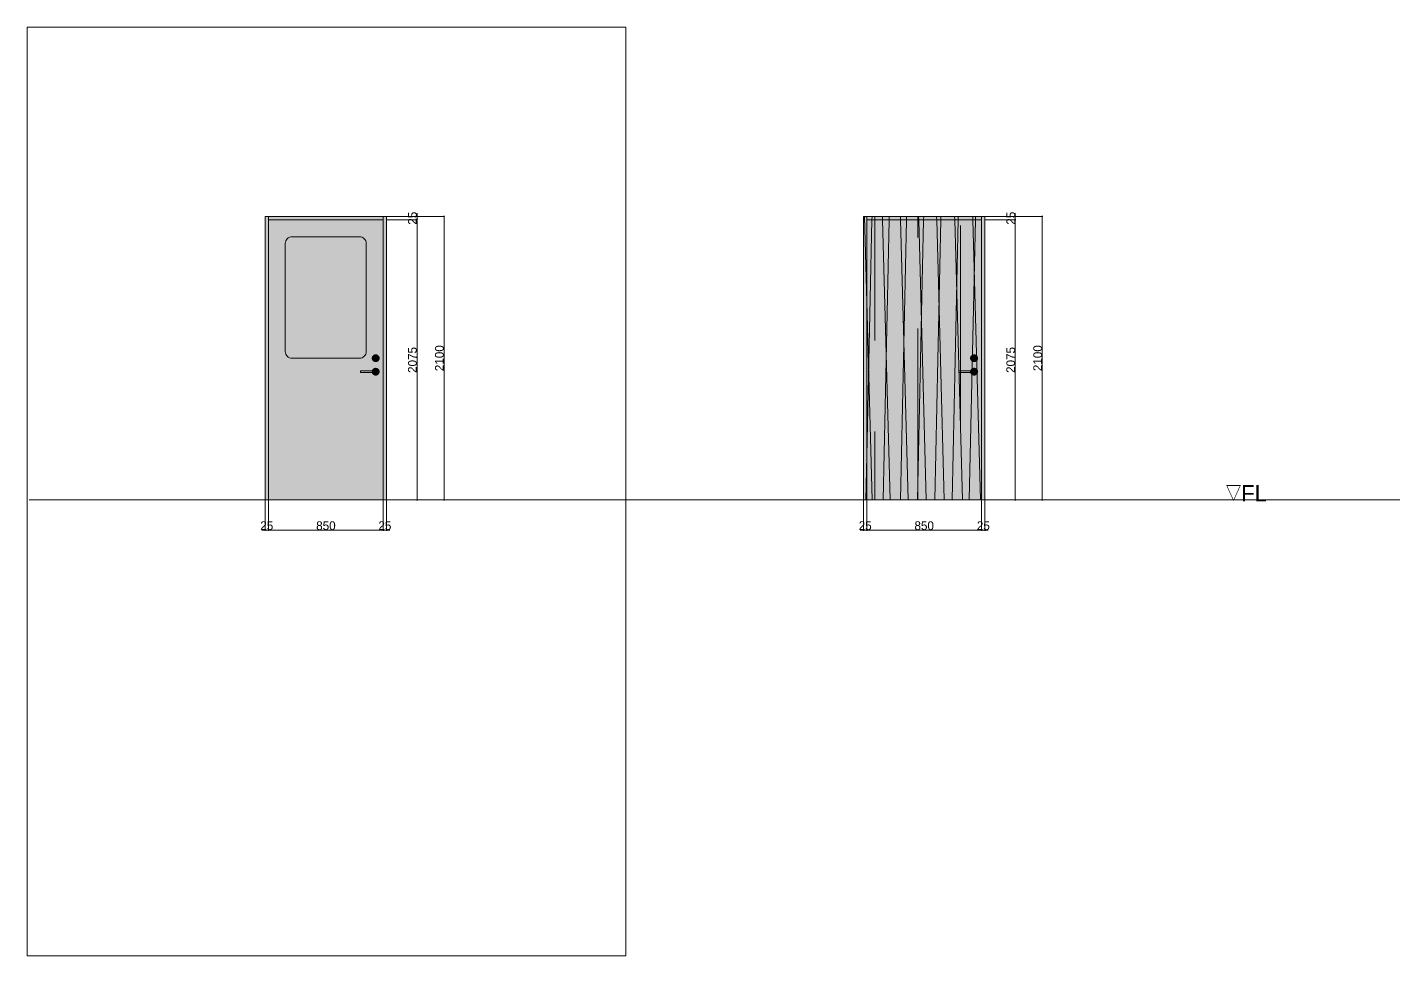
# Model space of a CAD drawing. Header units: millimetres. Extents: x -376000 to 292178, y -193032 to 188048.
# Drawn here: x -256105 to -245983, y 84354 to 91231 of the extents above; entities that cross this region are included whole.
import ezdxf

# ---------------------------------------------------------------- set-up
doc = ezdxf.new("R2010")
doc.units = ezdxf.units.MM
doc.header["$PDMODE"] = 1
doc.header["$PDSIZE"] = -2
doc.layers.add('04_0.10', color=7, linetype='Continuous', lineweight=9, true_color=0x0099ff)
for name, color, linetype, lineweight in [('07_文字・記号', 7, 'Continuous', 9), ('_平面図（新設） (2D)', 7, 'Continuous', 5), ('一般', 7, 'Continuous', 5), ('寸法', 7, 'Continuous', 5)]:
    doc.layers.add(name, color=color, linetype=linetype, lineweight=lineweight)
doc.styles.add('Hiragino Kaku Gothic Pro W3', font='', dxfattribs={"bigfont": 'Hiragino Kaku Gothic Pro W3'})
doc.styles.add('Hiragino Sans W3', font='', dxfattribs={"bigfont": 'Hiragino Sans W3'})
doc.styles.get('Hiragino Kaku Gothic Pro W3').set_extended_font_data('Hiragino Kaku Gothic Pro W3')
doc.styles.get('Hiragino Sans W3').set_extended_font_data('Hiragino Sans W3')
doc.dimstyles.new('建具表寸法', dxfattribs={"dimtxt": 161.781684, "dimasz": 0.199988, "dimexe": 0, "dimexo": 0.3, "dimgap": 0.005, "dimtad": 1, "dimdsep": 46, "dimtxsty": 'Hiragino Sans W3', "dimblk": 'DOT', "dimblk1": 'DOT', "dimblk2": 'DOT', "dimcen": 0, "dimazin": 0, "dimtfac": 1, "dimtix": 1, "dimtmove": 0, "dimatfit": 0, "dimldrblk": 'VW_FILLEDARROW', "dimfxl": 1, "dimfrac": 2, "dimtolj": 1, "dimarcsym": 0})
pattern_1 = [(91.554305, (0, 0), (129.37061, 153.983275), []), (90, (680.5, 445.5), (317.5, 762), [1481.6667, -673.5948]), (88.757476, (346.78, 21.5), (124.20722, -159.51736), [])]

# ---------------------------------------------------------------- blocks, each defined once
blk = doc.blocks.new('グループ-576')
at = {"layer": '04_0.10', "linetype": 'Continuous', "lineweight": 0, "true_color": 0xf8f8ef}
blk.add_hatch(color=7, dxfattribs=at).paths.add_polyline_path([(-432, 975), (418, 975), (418, -1100), (-432, -1100)])
at = {"layer": '04_0.10', "linetype": 'Continuous', "lineweight": 0, "true_color": 0xd9e6cf}
h = blk.add_hatch(color=254, dxfattribs=at)
edge = h.paths.add_edge_path()
edge.add_arc((243, 0), 50, 270, 360, ccw=False)
edge.add_line((243, -50), (-257, -50))
edge.add_arc((-257, 0), 50, 180, 270, ccw=False)
edge.add_line((-307, 0), (-307, 800))
edge.add_arc((-257, 800), 50, 90, 180, ccw=False)
edge.add_line((-257, 850), (243, 850))
edge.add_arc((243, 800), 50, 0, 90, ccw=False)
edge.add_line((293, 800), (293, 0))
at = {"layer": '04_0.10', "linetype": 'Continuous', "lineweight": 0}
for points in [[(-389, -28), (-388, -28), (-386, -27), (-385, -26), (-383, -26), (-382, -25), (-380, -25), (-378, -25), (-377, -25), (-375, -25), (-373, -25), (-372, -25), (-370, -26), (-369, -26), (-367, -27), (-366, -28), (-364, -28), (-363, -29), (-361, -30), (-360, -31), (-359, -32), (-358, -33), (-357, -35), (-356, -36), (-355, -38), (-354, -39), (-353, -40), (-353, -42), (-352, -44), (-352, -45), (-352, -47), (-352, -48), (-351, -50), (-352, -52), (-352, -53), (-352, -55), (-352, -56), (-353, -58), (-353, -60), (-354, -61), (-355, -63), (-356, -64), (-357, -65), (-358, -67), (-359, -68), (-360, -69), (-361, -70), (-363, -71), (-364, -72), (-366, -72), (-367, -73), (-369, -74), (-370, -74), (-372, -75), (-373, -75), (-375, -75), (-377, -75), (-378, -75), (-380, -75), (-382, -75), (-383, -74), (-385, -74), (-386, -73), (-388, -72), (-389, -72), (-391, -71), (-392, -70), (-393, -69), (-395, -68), (-396, -67), (-397, -65), (-398, -64), (-399, -63), (-399, -61), (-400, -60), (-401, -58), (-401, -56), (-402, -55), (-402, -53), (-402, -52), (-402, -50), (-402, -48), (-402, -47), (-402, -45), (-401, -44), (-401, -42), (-400, -40), (-399, -39), (-399, -38), (-398, -36), (-397, -35), (-396, -33), (-395, -32), (-393, -31), (-392, -30), (-391, -29)], [(-389, -128), (-388, -128), (-386, -127), (-385, -126), (-383, -126), (-382, -125), (-380, -125), (-378, -125), (-377, -125), (-375, -125), (-373, -125), (-372, -125), (-370, -126), (-369, -126), (-367, -127), (-366, -128), (-364, -128), (-363, -129), (-361, -130), (-360, -131), (-359, -132), (-358, -133), (-357, -135), (-356, -136), (-355, -137), (-354, -139), (-353, -140), (-353, -142), (-352, -144), (-352, -145), (-352, -147), (-352, -148), (-351, -150), (-352, -152), (-352, -153), (-352, -155), (-352, -156), (-353, -158), (-353, -160), (-354, -161), (-355, -162), (-356, -164), (-357, -165), (-358, -167), (-359, -168), (-360, -169), (-361, -170), (-363, -171), (-364, -172), (-366, -172), (-367, -173), (-369, -174), (-370, -174), (-372, -175), (-373, -175), (-375, -175), (-377, -175), (-378, -175), (-380, -175), (-382, -175), (-383, -174), (-385, -174), (-386, -173), (-388, -172), (-389, -172), (-391, -171), (-392, -170), (-393, -169), (-395, -168), (-396, -167), (-397, -165), (-398, -164), (-399, -162), (-399, -161), (-400, -160), (-401, -158), (-401, -156), (-402, -155), (-402, -153), (-402, -152), (-402, -150), (-402, -148), (-402, -147), (-402, -145), (-401, -144), (-401, -142), (-400, -140), (-399, -139), (-399, -137), (-398, -136), (-397, -135), (-396, -133), (-395, -132), (-393, -131), (-392, -130), (-391, -129)]]:
    blk.add_hatch(color=254, dxfattribs=at).paths.add_polyline_path(points)
h = blk.add_hatch(color=254, dxfattribs=at)
edge = h.paths.add_edge_path()
edge.add_arc((-384, -150), 7, 89.322, 270.678, ccw=False)
edge.add_line((-384, -143), (-264, -143))
edge.add_line((-264, -143), (-264, -157))
edge.add_line((-264, -157), (-384, -157))
at = {"layer": '04_0.10', "color": 7, "linetype": 'Continuous', "lineweight": 5, "flags": 128}
blk.add_lwpolyline([(-432, 975), (418, 975), (418, -1100), (-432, -1100)], close=True, dxfattribs=at)
at = {"layer": '04_0.10', "color": 251, "flags": 128}
for points in [[(-432, 975), (418, 975), (418, -1100), (-432, -1100)], [(-379, -38), (-374, -38), (-374, -63), (-379, -63)]]:
    blk.add_lwpolyline(points, close=True, dxfattribs=at)
for points in [[(293, 0, -0.414214), (243, -50), (-257, -50, -0.414214), (-307, 0), (-307, 800, -0.414214), (-257, 850), (243, 850, -0.414214), (293, 800)], [(-384, -157, -1.011905), (-384, -143), (-264, -143), (-264, -157)]]:
    blk.add_lwpolyline(points, format="xyb", close=True, dxfattribs=at)
at = {"layer": '04_0.10', "color": 251}
for points in [[(-389, -28), (-384, -25), (-370, -25), (-358, -32), (-351, -43), (-351, -57), (-358, -68), (-370, -75), (-384, -75), (-395, -68), (-402, -57), (-402, -43), (-395, -32), (-389, -28)], [(-389, -128), (-384, -125), (-370, -125), (-358, -132), (-351, -143), (-351, -157), (-358, -168), (-370, -175), (-384, -175), (-395, -168), (-402, -157), (-402, -143), (-395, -132), (-389, -128)]]:
    blk.add_open_spline(points, degree=2, dxfattribs=at)
blk = doc.blocks.new('グループ-577')
at = {"layer": '04_0.10', "color": 251}
blk.add_blockref('グループ-576', (0, 0), dxfattribs=at)
blk = doc.blocks.new('WD_900×2150_Wood')
at = {"layer": '04_0.10', "linetype": 'Continuous', "lineweight": 0, "true_color": 0xf8f8ef, "transparency": 33554687}
for points in [[(-457, 1000), (-432, 1000), (-432, -1100), (-457, -1100)], [(-432, 1000), (418, 1000), (418, 975), (-432, 975)], [(418, 1000), (443, 1000), (443, -1100), (418, -1100)]]:
    blk.add_hatch(color=7, dxfattribs=at).paths.add_polyline_path(points)
at = {"layer": '04_0.10', "color": 7, "linetype": 'Continuous', "lineweight": 5, "transparency": 33554687, "flags": 128}
for points in [[(-457, 1000), (-432, 1000), (-432, -1100), (-457, -1100)], [(-432, 1000), (418, 1000), (418, 975), (-432, 975)], [(418, 1000), (443, 1000), (443, -1100), (418, -1100)]]:
    blk.add_lwpolyline(points, close=True, dxfattribs=at)
at = {"layer": '04_0.10', "color": 7}
blk.add_blockref('グループ-577', (0, 0), dxfattribs=at)
blk = doc.blocks.new('_Dot')
at = {"color": 0, "linetype": 'ByBlock', "lineweight": -2}
blk.add_line((-0.5, 0), (-1, 0), dxfattribs=at)
at = {"color": 0, "linetype": 'ByBlock', "const_width": 0.5}
blk.add_lwpolyline([(-0.25, 0, 1), (0.25, 0, 1)], format="xyb", close=True, dxfattribs=at)
blk = doc.blocks.new('*D1147')
at = {"layer": 'Defpoints', "color": 0}
for p in [(-253443, 89830), (-253443, 89805), (-253218, 89830)]:
    blk.add_point(p, dxfattribs=at)
at = {"layer": '一般', "color": 0, "lineweight": -2}
for p, q in [((-253443, 89830), (-253218, 89830)), ((-253443, 89805), (-253218, 89805)), ((-253218, 89842), (-253218, 89854)), ((-253218, 89805), (-253218, 89830)), ((-253218, 89793), (-253218, 89781))]:
    blk.add_line(p, q, dxfattribs=at)
at = {"layer": '一般', "color": 0, "lineweight": -2, "xscale": 11.999267578125, "yscale": 11.999267578125, "zscale": 11.999267578125}
for p, rotation in [((-253218, 89830), 270), ((-253218, 89805), 90)]:
    blk.add_blockref('_Dot', p, dxfattribs=dict(at, rotation=rotation))
at = {"layer": '一般', "color": 0, "insert": (-253252, 89817), "char_height": 64.7, "attachment_point": 5, "rotation": 90, "style": 'Hiragino Kaku Gothic Pro W3'}
blk.add_mtext('\\A1;25', dxfattribs=at)
blk = doc.blocks.new('VW_FILLEDARROW')
at = {"color": 0, "linetype": 'Continuous', "lineweight": 5, "transparency": 16777216, "flags": 128}
blk.add_lwpolyline([(-161.33, 43.23), (0, 0), (-161.33, -43.23)], close=True, dxfattribs=at)
blk = doc.blocks.new('*D1148')
at = {"layer": 'Defpoints', "color": 0}
for p in [(-253443, 89805), (-253218, 89805), (-253443, 87730)]:
    blk.add_point(p, dxfattribs=at)
at = {"layer": '一般', "color": 0, "lineweight": -2}
for p, q in [((-253443, 89805), (-253218, 89805)), ((-253218, 87742), (-253218, 89793)), ((-253443, 87730), (-253218, 87730))]:
    blk.add_line(p, q, dxfattribs=at)
at = {"layer": '一般', "color": 0, "lineweight": -2, "xscale": 11.999267578125, "yscale": 11.999267578125, "zscale": 11.999267578125}
for p, rotation in [((-253218, 89805), 90), ((-253218, 87730), 270)]:
    blk.add_blockref('_Dot', p, dxfattribs=dict(at, rotation=rotation))
at = {"layer": '一般', "color": 0, "insert": (-253252, 88767), "char_height": 64.7, "attachment_point": 5, "rotation": 90, "style": 'Hiragino Kaku Gothic Pro W3'}
blk.add_mtext('\\A1;2075', dxfattribs=at)
blk = doc.blocks.new('*D1149')
at = {"layer": 'Defpoints', "color": 0}
for p in [(-253218, 89830), (-253018, 89830), (-253218, 87730)]:
    blk.add_point(p, dxfattribs=at)
at = {"layer": '一般', "color": 0, "lineweight": -2}
for p, q in [((-253218, 89830), (-253018, 89830)), ((-253018, 87742), (-253018, 89818)), ((-253218, 87730), (-253018, 87730))]:
    blk.add_line(p, q, dxfattribs=at)
at = {"layer": '一般', "color": 0, "lineweight": -2, "xscale": 11.999267578125, "yscale": 11.999267578125, "zscale": 11.999267578125}
for p, rotation in [((-253018, 89830), 90), ((-253018, 87730), 270)]:
    blk.add_blockref('_Dot', p, dxfattribs=dict(at, rotation=rotation))
at = {"layer": '一般', "color": 0, "insert": (-253052, 88780), "char_height": 64.7, "attachment_point": 5, "rotation": 90, "style": 'Hiragino Kaku Gothic Pro W3'}
blk.add_mtext('\\A1;2100', dxfattribs=at)
blk = doc.blocks.new('*D1150')
at = {"layer": 'Defpoints', "color": 0}
for p in [(-253468, 87730), (-253443, 87730), (-253443, 87505)]:
    blk.add_point(p, dxfattribs=at)
at = {"layer": '一般', "color": 0, "lineweight": -2}
for p, q in [((-253468, 87730), (-253468, 87505)), ((-253443, 87730), (-253443, 87505)), ((-253480, 87505), (-253492, 87505)), ((-253468, 87505), (-253443, 87505)), ((-253431, 87505), (-253419, 87505))]:
    blk.add_line(p, q, dxfattribs=at)
at = {"layer": '一般', "color": 0, "lineweight": -2, "xscale": 11.999267578125, "yscale": 11.999267578125, "zscale": 11.999267578125}
blk.add_blockref('_Dot', (-253468, 87505), dxfattribs=at)
at = {"layer": '一般', "color": 0, "lineweight": -2, "xscale": 11.999267578125, "yscale": 11.999267578125, "zscale": 11.999267578125, "rotation": 180}
blk.add_blockref('_Dot', (-253443, 87505), dxfattribs=at)
at = {"layer": '一般', "color": 0, "insert": (-253456, 87539), "char_height": 64.7, "attachment_point": 5, "style": 'Hiragino Kaku Gothic Pro W3'}
blk.add_mtext('\\A1;25', dxfattribs=at)
blk = doc.blocks.new('*D1151')
at = {"layer": 'Defpoints', "color": 0}
for p in [(-254318, 87730), (-253468, 87730), (-253468, 87505)]:
    blk.add_point(p, dxfattribs=at)
at = {"layer": '一般', "color": 0, "lineweight": -2}
for p, q in [((-254318, 87730), (-254318, 87505)), ((-253468, 87730), (-253468, 87505)), ((-254306, 87505), (-253480, 87505))]:
    blk.add_line(p, q, dxfattribs=at)
at = {"layer": '一般', "color": 0, "lineweight": -2, "xscale": 11.999267578125, "yscale": 11.999267578125, "zscale": 11.999267578125, "rotation": 180}
blk.add_blockref('_Dot', (-254318, 87505), dxfattribs=at)
at = {"layer": '一般', "color": 0, "lineweight": -2, "xscale": 11.999267578125, "yscale": 11.999267578125, "zscale": 11.999267578125}
blk.add_blockref('_Dot', (-253468, 87505), dxfattribs=at)
at = {"layer": '一般', "color": 0, "insert": (-253893, 87539), "char_height": 64.7, "attachment_point": 5, "style": 'Hiragino Kaku Gothic Pro W3'}
blk.add_mtext('\\A1;850', dxfattribs=at)
blk = doc.blocks.new('*D1152')
at = {"layer": 'Defpoints', "color": 0}
for p in [(-254343, 87730), (-254318, 87730), (-254318, 87505)]:
    blk.add_point(p, dxfattribs=at)
at = {"layer": '一般', "color": 0, "lineweight": -2}
for p, q in [((-254343, 87730), (-254343, 87505)), ((-254318, 87730), (-254318, 87505)), ((-254355, 87505), (-254367, 87505)), ((-254343, 87505), (-254318, 87505)), ((-254306, 87505), (-254294, 87505))]:
    blk.add_line(p, q, dxfattribs=at)
at = {"layer": '一般', "color": 0, "lineweight": -2, "xscale": 11.999267578125, "yscale": 11.999267578125, "zscale": 11.999267578125}
blk.add_blockref('_Dot', (-254343, 87505), dxfattribs=at)
at = {"layer": '一般', "color": 0, "lineweight": -2, "xscale": 11.999267578125, "yscale": 11.999267578125, "zscale": 11.999267578125, "rotation": 180}
blk.add_blockref('_Dot', (-254318, 87505), dxfattribs=at)
at = {"layer": '一般', "color": 0, "insert": (-254331, 87539), "char_height": 64.7, "attachment_point": 5, "style": 'Hiragino Kaku Gothic Pro W3'}
blk.add_mtext('\\A1;25', dxfattribs=at)
blk = doc.blocks.new('*D1153')
at = {"layer": 'Defpoints', "color": 0}
for p in [(-249011, 89830), (-249011, 89805), (-248786, 89830)]:
    blk.add_point(p, dxfattribs=at)
at = {"layer": '一般', "color": 0, "lineweight": -2}
for p, q in [((-249010, 89830), (-248786, 89830)), ((-249010, 89805), (-248786, 89805)), ((-248786, 89842), (-248786, 89854)), ((-248786, 89805), (-248786, 89830)), ((-248786, 89793), (-248786, 89781))]:
    blk.add_line(p, q, dxfattribs=at)
at = {"layer": '一般', "color": 0, "lineweight": -2, "xscale": 11.999267578125, "yscale": 11.999267578125, "zscale": 11.999267578125}
for p, rotation in [((-248786, 89830), 270), ((-248786, 89805), 90)]:
    blk.add_blockref('_Dot', p, dxfattribs=dict(at, rotation=rotation))
at = {"layer": '一般', "color": 0, "insert": (-248819, 89817), "char_height": 64.7, "attachment_point": 5, "rotation": 90, "style": 'Hiragino Kaku Gothic Pro W3'}
blk.add_mtext('\\A1;25', dxfattribs=at)
blk = doc.blocks.new('*D1154')
at = {"layer": 'Defpoints', "color": 0}
for p in [(-249011, 89805), (-248786, 89805), (-249011, 87730)]:
    blk.add_point(p, dxfattribs=at)
at = {"layer": '一般', "color": 0, "lineweight": -2}
for p, q in [((-249010, 89805), (-248786, 89805)), ((-248786, 87742), (-248786, 89793)), ((-249010, 87730), (-248786, 87730))]:
    blk.add_line(p, q, dxfattribs=at)
at = {"layer": '一般', "color": 0, "lineweight": -2, "xscale": 11.999267578125, "yscale": 11.999267578125, "zscale": 11.999267578125}
for p, rotation in [((-248786, 89805), 90), ((-248786, 87730), 270)]:
    blk.add_blockref('_Dot', p, dxfattribs=dict(at, rotation=rotation))
at = {"layer": '一般', "color": 0, "insert": (-248820, 88767), "char_height": 64.7, "attachment_point": 5, "rotation": 90, "style": 'Hiragino Kaku Gothic Pro W3'}
blk.add_mtext('\\A1;2075', dxfattribs=at)
blk = doc.blocks.new('*D1155')
at = {"layer": 'Defpoints', "color": 0}
for p in [(-248786, 89830), (-248586, 89830), (-248786, 87730)]:
    blk.add_point(p, dxfattribs=at)
at = {"layer": '一般', "color": 0, "lineweight": -2}
for p, q in [((-248785, 89830), (-248586, 89830)), ((-248586, 87742), (-248586, 89818)), ((-248785, 87730), (-248586, 87730))]:
    blk.add_line(p, q, dxfattribs=at)
at = {"layer": '一般', "color": 0, "lineweight": -2, "xscale": 11.999267578125, "yscale": 11.999267578125, "zscale": 11.999267578125}
for p, rotation in [((-248586, 89830), 90), ((-248586, 87730), 270)]:
    blk.add_blockref('_Dot', p, dxfattribs=dict(at, rotation=rotation))
at = {"layer": '一般', "color": 0, "insert": (-248620, 88780), "char_height": 64.7, "attachment_point": 5, "rotation": 90, "style": 'Hiragino Kaku Gothic Pro W3'}
blk.add_mtext('\\A1;2100', dxfattribs=at)
blk = doc.blocks.new('*D1156')
at = {"layer": 'Defpoints', "color": 0}
for p in [(-249036, 87730), (-249011, 87730), (-249011, 87505)]:
    blk.add_point(p, dxfattribs=at)
at = {"layer": '一般', "color": 0, "lineweight": -2}
for p, q in [((-249036, 87730), (-249036, 87505)), ((-249011, 87730), (-249011, 87505)), ((-249048, 87505), (-249060, 87505)), ((-249036, 87505), (-249011, 87505)), ((-248999, 87505), (-248987, 87505))]:
    blk.add_line(p, q, dxfattribs=at)
at = {"layer": '一般', "color": 0, "lineweight": -2, "xscale": 11.999267578125, "yscale": 11.999267578125, "zscale": 11.999267578125}
blk.add_blockref('_Dot', (-249036, 87505), dxfattribs=at)
at = {"layer": '一般', "color": 0, "lineweight": -2, "xscale": 11.999267578125, "yscale": 11.999267578125, "zscale": 11.999267578125, "rotation": 180}
blk.add_blockref('_Dot', (-249011, 87505), dxfattribs=at)
at = {"layer": '一般', "color": 0, "insert": (-249023, 87539), "char_height": 64.7, "attachment_point": 5, "style": 'Hiragino Kaku Gothic Pro W3'}
blk.add_mtext('\\A1;25', dxfattribs=at)
blk = doc.blocks.new('*D1157')
at = {"layer": 'Defpoints', "color": 0}
for p in [(-249886, 87730), (-249036, 87730), (-249036, 87505)]:
    blk.add_point(p, dxfattribs=at)
at = {"layer": '一般', "color": 0, "lineweight": -2}
for p, q in [((-249886, 87730), (-249886, 87505)), ((-249036, 87730), (-249036, 87505)), ((-249874, 87505), (-249048, 87505))]:
    blk.add_line(p, q, dxfattribs=at)
at = {"layer": '一般', "color": 0, "lineweight": -2, "xscale": 11.999267578125, "yscale": 11.999267578125, "zscale": 11.999267578125, "rotation": 180}
blk.add_blockref('_Dot', (-249886, 87505), dxfattribs=at)
at = {"layer": '一般', "color": 0, "lineweight": -2, "xscale": 11.999267578125, "yscale": 11.999267578125, "zscale": 11.999267578125}
blk.add_blockref('_Dot', (-249036, 87505), dxfattribs=at)
at = {"layer": '一般', "color": 0, "insert": (-249461, 87539), "char_height": 64.7, "attachment_point": 5, "style": 'Hiragino Kaku Gothic Pro W3'}
blk.add_mtext('\\A1;850', dxfattribs=at)
blk = doc.blocks.new('*D1158')
at = {"layer": 'Defpoints', "color": 0}
for p in [(-249911, 87730), (-249886, 87730), (-249886, 87505)]:
    blk.add_point(p, dxfattribs=at)
at = {"layer": '一般', "color": 0, "lineweight": -2}
for p, q in [((-249911, 87730), (-249911, 87505)), ((-249886, 87730), (-249886, 87505)), ((-249923, 87505), (-249935, 87505)), ((-249911, 87505), (-249886, 87505)), ((-249874, 87505), (-249862, 87505))]:
    blk.add_line(p, q, dxfattribs=at)
at = {"layer": '一般', "color": 0, "lineweight": -2, "xscale": 11.999267578125, "yscale": 11.999267578125, "zscale": 11.999267578125}
blk.add_blockref('_Dot', (-249911, 87505), dxfattribs=at)
at = {"layer": '一般', "color": 0, "lineweight": -2, "xscale": 11.999267578125, "yscale": 11.999267578125, "zscale": 11.999267578125, "rotation": 180}
blk.add_blockref('_Dot', (-249886, 87505), dxfattribs=at)
at = {"layer": '一般', "color": 0, "insert": (-249898, 87539), "char_height": 64.7, "attachment_point": 5, "style": 'Hiragino Kaku Gothic Pro W3'}
blk.add_mtext('\\A1;25', dxfattribs=at)
blk = doc.blocks.new('グループ-721')
at = {"layer": '04_0.10', "linetype": 'Continuous', "lineweight": 0, "true_color": 0xeee9cc}
blk.add_hatch(color=254, dxfattribs=at).paths.add_polyline_path([(-249886, 89805), (-249036, 89805), (-249036, 87730), (-249886, 87730)])
at = {"layer": '04_0.10', "linetype": 'Continuous', "lineweight": 5, "true_color": 0xccbb66}
h = blk.add_hatch(dxfattribs=at)
h.set_pattern_fill('木目縦（薄茶）-2', color=43, style=0, pattern_type=2)
h.set_pattern_definition(pattern_1)
h.paths.add_polyline_path([(-249886, 89805), (-249036, 89805), (-249036, 87730), (-249886, 87730)])
at = {"layer": '04_0.10', "linetype": 'Continuous', "lineweight": 0}
for points in [[(-249104, 88802), (-249103, 88802), (-249101, 88803), (-249099, 88804), (-249098, 88804), (-249096, 88804), (-249095, 88805), (-249093, 88805), (-249091, 88805), (-249090, 88805), (-249088, 88805), (-249086, 88804), (-249085, 88804), (-249083, 88804), (-249082, 88803), (-249080, 88802), (-249079, 88802), (-249077, 88801), (-249076, 88800), (-249075, 88799), (-249073, 88798), (-249072, 88796), (-249071, 88795), (-249070, 88794), (-249069, 88792), (-249069, 88791), (-249068, 88789), (-249067, 88788), (-249067, 88786), (-249067, 88785), (-249066, 88783), (-249066, 88782), (-249066, 88780), (-249066, 88778), (-249066, 88777), (-249067, 88775), (-249067, 88773), (-249067, 88772), (-249068, 88770), (-249069, 88769), (-249069, 88767), (-249070, 88766), (-249071, 88765), (-249072, 88763), (-249073, 88762), (-249075, 88761), (-249076, 88760), (-249077, 88759), (-249079, 88758), (-249080, 88757), (-249082, 88757), (-249083, 88756), (-249085, 88756), (-249086, 88755), (-249088, 88755), (-249090, 88755), (-249091, 88755), (-249093, 88755), (-249095, 88755), (-249096, 88755), (-249098, 88756), (-249099, 88756), (-249101, 88757), (-249103, 88757), (-249104, 88758), (-249105, 88759), (-249107, 88760), (-249108, 88761), (-249109, 88762), (-249110, 88763), (-249111, 88765), (-249112, 88766), (-249113, 88767), (-249114, 88769), (-249115, 88770), (-249115, 88772), (-249116, 88773), (-249116, 88775), (-249116, 88777), (-249117, 88778), (-249117, 88780), (-249117, 88782), (-249116, 88783), (-249116, 88785), (-249116, 88786), (-249115, 88788), (-249115, 88789), (-249114, 88791), (-249113, 88792), (-249112, 88794), (-249111, 88795), (-249110, 88796), (-249109, 88798), (-249108, 88799), (-249107, 88800), (-249105, 88801)], [(-249104, 88702), (-249103, 88702), (-249101, 88703), (-249099, 88704), (-249098, 88704), (-249096, 88704), (-249095, 88705), (-249093, 88705), (-249091, 88705), (-249090, 88705), (-249088, 88705), (-249086, 88704), (-249085, 88704), (-249083, 88704), (-249082, 88703), (-249080, 88702), (-249079, 88702), (-249077, 88701), (-249076, 88700), (-249075, 88699), (-249073, 88698), (-249072, 88696), (-249071, 88695), (-249070, 88694), (-249069, 88692), (-249069, 88691), (-249068, 88689), (-249067, 88688), (-249067, 88686), (-249067, 88685), (-249066, 88683), (-249066, 88682), (-249066, 88680), (-249066, 88678), (-249066, 88677), (-249067, 88675), (-249067, 88673), (-249067, 88672), (-249068, 88670), (-249069, 88669), (-249069, 88667), (-249070, 88666), (-249071, 88665), (-249072, 88663), (-249073, 88662), (-249075, 88661), (-249076, 88660), (-249077, 88659), (-249079, 88658), (-249080, 88657), (-249082, 88657), (-249083, 88656), (-249085, 88656), (-249086, 88655), (-249088, 88655), (-249090, 88655), (-249091, 88655), (-249093, 88655), (-249095, 88655), (-249096, 88655), (-249098, 88656), (-249099, 88656), (-249101, 88657), (-249103, 88657), (-249104, 88658), (-249105, 88659), (-249107, 88660), (-249108, 88661), (-249109, 88662), (-249110, 88663), (-249111, 88665), (-249112, 88666), (-249113, 88667), (-249114, 88669), (-249115, 88670), (-249115, 88672), (-249116, 88673), (-249116, 88675), (-249116, 88677), (-249117, 88678), (-249117, 88680), (-249117, 88682), (-249116, 88683), (-249116, 88685), (-249116, 88686), (-249115, 88688), (-249115, 88689), (-249114, 88691), (-249113, 88692), (-249112, 88694), (-249111, 88695), (-249110, 88696), (-249109, 88698), (-249108, 88699), (-249107, 88700), (-249105, 88701)]]:
    blk.add_hatch(color=254, dxfattribs=at).paths.add_polyline_path(points)
h = blk.add_hatch(color=254, dxfattribs=at)
edge = h.paths.add_edge_path()
edge.add_arc((-249084, 88680), 7, 269.322, 450.678)
edge.add_line((-249084, 88687), (-249204, 88687))
edge.add_line((-249204, 88687), (-249204, 88673))
edge.add_line((-249204, 88673), (-249084, 88673))
at = {"layer": '04_0.10', "color": 251, "flags": 128}
for points in [[(-249886, 89805), (-249036, 89805), (-249036, 87730), (-249886, 87730)], [(-249886, 89805), (-249036, 89805), (-249036, 87730), (-249886, 87730)], [(-249094, 88792), (-249089, 88792), (-249089, 88767), (-249094, 88767)]]:
    blk.add_lwpolyline(points, close=True, dxfattribs=at)
blk.add_lwpolyline([(-249084, 88673, 1.011905), (-249084, 88687), (-249204, 88687), (-249204, 88673)], format="xyb", close=True, dxfattribs=at)
at = {"layer": '04_0.10', "color": 251}
for points in [[(-249104, 88802), (-249098, 88805), (-249085, 88805), (-249073, 88798), (-249066, 88787), (-249066, 88773), (-249073, 88762), (-249085, 88755), (-249098, 88755), (-249110, 88762), (-249117, 88773), (-249117, 88787), (-249110, 88798), (-249104, 88802)], [(-249104, 88702), (-249098, 88705), (-249085, 88705), (-249073, 88698), (-249066, 88687), (-249066, 88673), (-249073, 88662), (-249085, 88655), (-249098, 88655), (-249110, 88662), (-249117, 88673), (-249117, 88687), (-249110, 88698), (-249104, 88702)]]:
    blk.add_open_spline(points, degree=2, dxfattribs=at)
blk = doc.blocks.new('グループ-722')
at = {"layer": '04_0.10', "color": 251}
blk.add_blockref('グループ-721', (0, 0), dxfattribs=at)
blk = doc.blocks.new('グループ-723')
at = {"layer": '04_0.10', "linetype": 'Continuous', "lineweight": 0, "true_color": 0xeee9cc, "transparency": 33554687}
for points in [[(-249911, 89830), (-249886, 89830), (-249886, 87730), (-249911, 87730)], [(-249886, 89830), (-249036, 89830), (-249036, 89805), (-249886, 89805)], [(-249036, 89830), (-249011, 89830), (-249011, 87730), (-249036, 87730)]]:
    blk.add_hatch(color=254, dxfattribs=at).paths.add_polyline_path(points)
at = {"layer": '04_0.10', "linetype": 'Continuous', "lineweight": 5, "true_color": 0xccbb66, "transparency": 33554687}
h = blk.add_hatch(dxfattribs=at)
h.set_pattern_fill('木目縦（薄茶）-2', color=43, style=0, pattern_type=2)
h.set_pattern_definition(pattern_1)
h.paths.add_polyline_path([(-249911, 89830), (-249886, 89830), (-249886, 87730), (-249911, 87730)])
h = blk.add_hatch(dxfattribs=at)
h.set_pattern_fill('木目縦（薄茶）-2', color=43, style=0, pattern_type=2)
h.set_pattern_definition(pattern_1)
h.paths.add_polyline_path([(-249886, 89830), (-249036, 89830), (-249036, 89805), (-249886, 89805)])
h = blk.add_hatch(dxfattribs=at)
h.set_pattern_fill('木目縦（薄茶）-2', color=43, style=0, pattern_type=2)
h.set_pattern_definition(pattern_1)
h.paths.add_polyline_path([(-249036, 89830), (-249011, 89830), (-249011, 87730), (-249036, 87730)])
at = {"layer": '04_0.10', "color": 251, "transparency": 33554687, "flags": 128}
for points in [[(-249911, 89830), (-249886, 89830), (-249886, 87730), (-249911, 87730)], [(-249886, 89830), (-249036, 89830), (-249036, 89805), (-249886, 89805)], [(-249036, 89830), (-249011, 89830), (-249011, 87730), (-249036, 87730)]]:
    blk.add_lwpolyline(points, close=True, dxfattribs=at)
at = {"layer": '04_0.10', "color": 7}
blk.add_blockref('グループ-722', (0, 0), dxfattribs=at)
blk = doc.blocks.new('グループ-733')
at = {"layer": '07_文字・記号', "flags": 128}
blk.add_lwpolyline([(-256104.868, 91230.858), (-251672.256, 91230.858), (-251672.256, 84354.15), (-256104.868, 84354.15)], close=True, dxfattribs=at)
at = {"layer": '寸法'}
for p, q in [((-256092.368, 87729.889), (-251659.756, 87729.889)), ((-251659.756, 87729.889), (-247227.143, 87729.889)), ((-247239.643, 87729.827), (-238374.417, 87729.328))]:
    blk.add_line(p, q, dxfattribs=at)
at = {"layer": '04_0.10', "color": 150, "true_color": 0x0099ff, "xscale": -1}
blk.add_blockref('WD_900×2150_Wood', (-253900.756, 88829.889), dxfattribs=at)
at = {"layer": '04_0.10'}
blk.add_blockref('グループ-723', (0, 0), dxfattribs=at)
at = {"layer": '07_文字・記号', "color": 7, "insert": (-247227.143, 87779.795), "char_height": 121.3363, "attachment_point": 4, "line_spacing_factor": 1.182242, "style": 'Hiragino Sans W3'}
blk.add_mtext('▽FL', dxfattribs=at)
at = {"layer": '一般'}
for base, p1, p2, override, picture, middle in [((-253218.306, 89829.889), (-253443.306, 89804.889), (-253443.306, 89829.889), {"dimtxt": 64.712674, "dimasz": 11.999268, "dimgap": 0.3, "dimpost": '<>', "dimtxsty": 'Hiragino Kaku Gothic Pro W3', "dimtmove": 2}, '*D1147', (-253251.934, 89817.389)), ((-253218.306, 89804.889), (-253443.306, 87729.889), (-253443.306, 89804.889), {"dimtxt": 64.712674, "dimasz": 11.999268, "dimgap": 0.75, "dimpost": '<>', "dimtxsty": 'Hiragino Kaku Gothic Pro W3', "dimtmove": 2}, '*D1148', (-253252.426, 88767.389)), ((-253018.306, 89829.889), (-253218.306, 87729.889), (-253218.306, 89829.889), {"dimtxt": 64.712674, "dimasz": 11.999268, "dimgap": 0.75, "dimpost": '<>', "dimtxsty": 'Hiragino Kaku Gothic Pro W3', "dimtmove": 2}, '*D1149', (-253052.426, 88779.889)), ((-248785.693, 89829.889), (-249010.693, 89804.889), (-249010.693, 89829.889), {"dimtxt": 64.712674, "dimasz": 11.999268, "dimgap": 0.3, "dimpost": '<>', "dimtxsty": 'Hiragino Kaku Gothic Pro W3', "dimtmove": 2}, '*D1153', (-248819.321, 89817.389)), ((-248785.693, 89804.889), (-249010.693, 87729.889), (-249010.693, 89804.889), {"dimtxt": 64.712674, "dimasz": 11.999268, "dimgap": 0.75, "dimpost": '<>', "dimtxsty": 'Hiragino Kaku Gothic Pro W3', "dimtmove": 2}, '*D1154', (-248819.814, 88767.389)), ((-248585.693, 89829.889), (-248785.693, 87729.889), (-248785.693, 89829.889), {"dimtxt": 64.712674, "dimasz": 11.999268, "dimgap": 0.75, "dimpost": '<>', "dimtxsty": 'Hiragino Kaku Gothic Pro W3', "dimtmove": 2}, '*D1155', (-248619.814, 88779.889))]:
    dim = blk.add_linear_dim(base=base, p1=p1, p2=p2, angle=270, dimstyle='建具表寸法', override=override, dxfattribs=at)
    dim.commit()
    dim.dimension.update_dxf_attribs({"geometry": picture, "text_midpoint": middle})
for base, p1, p2, override, picture, middle in [((-254318.306, 87504.889), (-254343.306, 87729.889), (-254318.306, 87729.889), {"dimtxt": 64.712674, "dimasz": 11.999268, "dimgap": 0.75, "dimpost": '<>', "dimtxsty": 'Hiragino Kaku Gothic Pro W3', "dimtmove": 2}, '*D1152', (-254330.806, 87538.967)), ((-253468.306, 87504.889), (-254318.306, 87729.889), (-253468.306, 87729.889), {"dimtxt": 64.712674, "dimasz": 11.999268, "dimgap": 0.3, "dimpost": '<>', "dimtxsty": 'Hiragino Kaku Gothic Pro W3', "dimtmove": 2}, '*D1151', (-253893.306, 87538.644)), ((-253443.306, 87504.889), (-253468.306, 87729.889), (-253443.306, 87729.889), {"dimtxt": 64.712674, "dimasz": 11.999268, "dimgap": 0.3, "dimpost": '<>', "dimtxsty": 'Hiragino Kaku Gothic Pro W3', "dimtmove": 2}, '*D1150', (-253455.806, 87538.517)), ((-249885.693, 87504.889), (-249910.693, 87729.889), (-249885.693, 87729.889), {"dimtxt": 64.712674, "dimasz": 11.999268, "dimgap": 0.75, "dimpost": '<>', "dimtxsty": 'Hiragino Kaku Gothic Pro W3', "dimtmove": 2}, '*D1158', (-249898.193, 87538.967)), ((-249035.693, 87504.889), (-249885.693, 87729.889), (-249035.693, 87729.889), {"dimtxt": 64.712674, "dimasz": 11.999268, "dimgap": 0.3, "dimpost": '<>', "dimtxsty": 'Hiragino Kaku Gothic Pro W3', "dimtmove": 2}, '*D1157', (-249460.693, 87538.644)), ((-249010.693, 87504.889), (-249035.693, 87729.889), (-249010.693, 87729.889), {"dimtxt": 64.712674, "dimasz": 11.999268, "dimgap": 0.3, "dimpost": '<>', "dimtxsty": 'Hiragino Kaku Gothic Pro W3', "dimtmove": 2}, '*D1156', (-249023.193, 87538.517))]:
    dim = blk.add_linear_dim(base=base, p1=p1, p2=p2, dimstyle='建具表寸法', override=override, dxfattribs=at)
    dim.commit()
    dim.dimension.update_dxf_attribs({"geometry": picture, "text_midpoint": middle})
blk = doc.blocks.new('平面図（新設） (2D)')
at = {"layer": '07_文字・記号', "color": 7}
blk.add_blockref('グループ-733', (0, 0), dxfattribs=at)

msp = doc.modelspace()

# ---------------------------------------------------------------- block references
at = {"layer": '_平面図（新設） (2D)'}
msp.add_blockref('平面図（新設） (2D)', (0, 0), dxfattribs=at)

doc.saveas('drawing.dxf')
